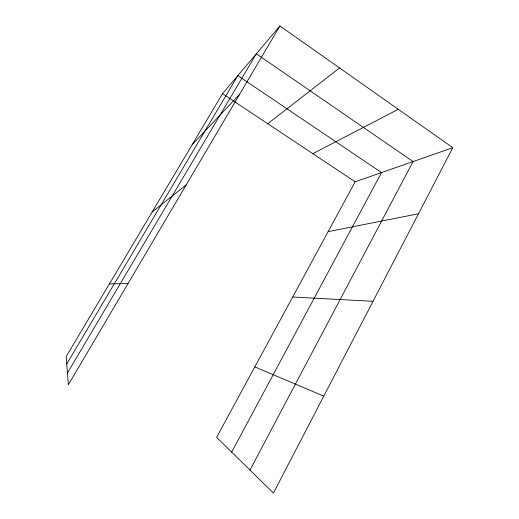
<?xml version="1.0" encoding="UTF-8"?>
<svg xmlns="http://www.w3.org/2000/svg" width="519" height="519" viewBox="0 0 519 519"><rect width="100%" height="100%" fill="white"/><g stroke="black" fill="none" stroke-linecap="round" stroke-linejoin="round"><path stroke-width="0.78" d="M452.802 147.694L273.442 493.05L216.611 437.368L355.152 181.799L452.802 147.694L279.916 25.95L222.528 93.673L66.198 356.547L68.346 384.78L279.916 25.95M249.983 470.065L413.072 161.571L256.328 53.788L67.444 372.986M231.682 452.133L381.517 172.587L237.832 75.612L66.756 363.923M192.127 144.795L239.681 94.198M152.197 211.934L186.178 184.939M267.772 123.73L339.556 67.95M312.834 153.682L398.281 109.301M328.125 231.649L418.502 213.744M109.418 283.874L128.005 283.588M292.697 297.011L373.031 301.299M254.81 366.901L323.772 396.14M222.528 93.673L355.152 181.799"/></g></svg>
